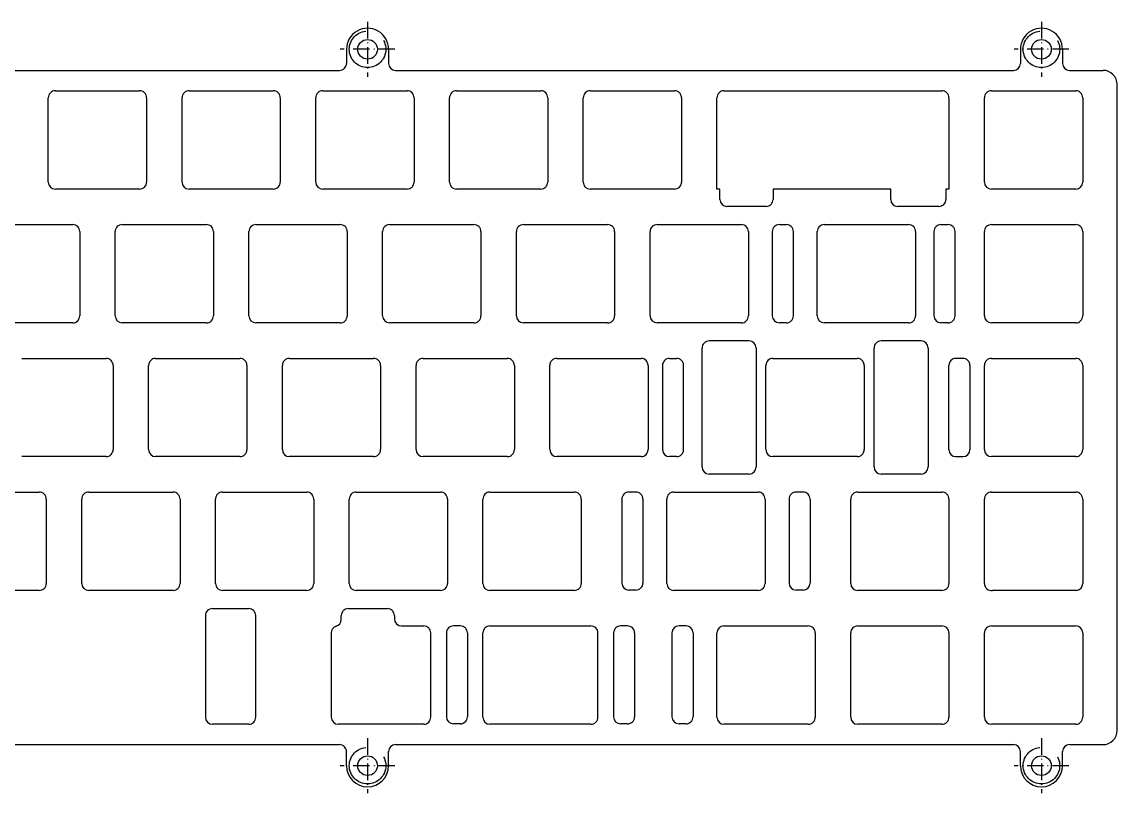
# Model space of a CAD drawing. Extents: x 440 to 1086, y 366 to 680.
# Drawn here: x 593.3 to 749.3, y 365.6 to 475.4 of the extents above; entities that cross this region are included whole.
import ezdxf

# ---------------------------------------------------------------- set-up
doc = ezdxf.new("R2010")
doc.units = 0
doc.linetypes.add('DASHDOT', pattern=[18.5, 12, -3, 0.5, -3])
doc.linetypes.add('DASHED', pattern=[15, 12, -3])
doc.layers.get('0').update_dxf_attribs({"linetype": 'CONTINUOUS'})

msp = doc.modelspace()

# ---------------------------------------------------------------- linework, layer by layer
at = {"color": 1, "linetype": 'DASHDOT', "ltscale": 0.195}
for p, q in [((642.5, 475.400421), (642.5, 467.600403)), ((738.5, 475.400421), (738.5, 467.600403)), ((646.400024, 471.500427), (638.600037, 471.500427)), ((642.5, 373.399597), (642.5, 365.599579)), ((738.5, 373.399597), (738.5, 365.599579)), ((646.400024, 369.499573), (638.600037, 369.499573))]:
    msp.add_line(p, q, dxfattribs=at)
at = {"color": 7, "ltscale": 0.05}
for p, q in [((639.5, 471.500427), (639.5, 469.500427)), ((645.5, 471.500427), (645.5, 469.500427)), ((735.5, 471.500427), (735.5, 469.500427)), ((741.5, 471.500427), (741.5, 469.500427)), ((639.5, 369.499573), (639.5, 371.499573)), ((645.5, 369.499573), (645.5, 371.499573)), ((735.5, 369.499573), (735.5, 371.499573)), ((741.5, 369.499573), (741.5, 371.499573))]:
    msp.add_line(p, q, dxfattribs=at)
at = {"color": 1, "linetype": 'DASHDOT', "ltscale": 0.195001}
for p, q in [((742.400024, 471.500427), (734.599976, 471.500427)), ((742.400024, 369.499573), (734.599976, 369.499573))]:
    msp.add_line(p, q, dxfattribs=at)
at = {"color": 7}
for p, q in [((550.5, 468.500427), (638.5, 468.500427)), ((646.5, 468.500427), (734.5, 468.500427)), ((749.275391, 374.499573), (749.275391, 466.500427)), ((693.274414, 465.600403), (724.325439, 465.600403)), ((550.5, 372.499573), (638.5, 372.499573)), ((646.5, 372.499573), (734.5, 372.499573))]:
    msp.add_line(p, q, dxfattribs=at)
at = {"color": 7, "ltscale": 0.119385}
for p, q in [((742.5, 468.500427), (747.275391, 468.500427)), ((742.5, 372.499573), (747.275391, 372.499573))]:
    msp.add_line(p, q, dxfattribs=at)
at = {"color": 7, "ltscale": 0.300021}
for p, q in [((598.024658, 465.600403), (610.025513, 465.600403)), ((617.074646, 465.600403), (629.0755, 465.600403)), ((636.124634, 465.600403), (648.125488, 465.600403)), ((655.174622, 465.600403), (667.175476, 465.600403)), ((674.224609, 465.600403), (686.225464, 465.600403)), ((610.025513, 451.599731), (598.024658, 451.599731)), ((629.0755, 451.599731), (617.074646, 451.599731)), ((648.125488, 451.599731), (636.124634, 451.599731)), ((667.175476, 451.599731), (655.174622, 451.599731)), ((686.225464, 451.599731), (674.224609, 451.599731)), ((596.73645, 407.450439), (596.73645, 395.449585)), ((601.787292, 395.449585), (601.787292, 407.450439)), ((615.786499, 407.450439), (615.786499, 395.449585)), ((620.83728, 395.449585), (620.83728, 407.450439)), ((634.836487, 407.450439), (634.836487, 395.449585)), ((639.887268, 395.449585), (639.887268, 407.450439)), ((653.886475, 407.450439), (653.886475, 395.449585)), ((658.937256, 395.449585), (658.937256, 407.450439)), ((672.936462, 407.450439), (672.936462, 395.449585)), ((685.131348, 395.449585), (685.131348, 407.450439)), ((699.131348, 407.450439), (699.131348, 395.449585)), ((711.324341, 395.449585), (711.324341, 407.450439)), ((725.325317, 407.450439), (725.325317, 395.449585)), ((730.37439, 395.449585), (730.37439, 407.450439)), ((744.375366, 407.450439), (744.375366, 395.449585))]:
    msp.add_line(p, q, dxfattribs=at)
at = {"color": 7, "ltscale": 0.300024}
for p, q in [((731.37439, 465.600403), (743.375366, 465.600403)), ((743.375366, 451.599731), (731.37439, 451.599731)), ((731.37439, 446.550415), (743.375366, 446.550415)), ((743.375366, 432.549683), (731.37439, 432.549683)), ((731.37439, 427.500427), (743.375366, 427.500427)), ((743.375366, 413.499695), (731.37439, 413.499695)), ((731.37439, 408.450439), (743.375366, 408.450439)), ((724.325317, 394.449585), (712.324341, 394.449585)), ((712.324341, 389.400391), (724.325317, 389.400391)), ((731.37439, 389.400391), (743.375366, 389.400391)), ((724.325317, 375.399597), (712.324341, 375.399597)), ((743.375366, 375.399597), (731.37439, 375.399597))]:
    msp.add_line(p, q, dxfattribs=at)
at = {"color": 7, "ltscale": 0.300017}
for p, q in [((597.024658, 452.599731), (597.024658, 464.600403)), ((611.025513, 464.600403), (611.025513, 452.599731)), ((616.074646, 452.599731), (616.074646, 464.600403)), ((630.0755, 464.600403), (630.0755, 452.599731)), ((635.124634, 452.599731), (635.124634, 464.600403)), ((649.125488, 464.600403), (649.125488, 452.599731)), ((654.174622, 452.599731), (654.174622, 464.600403)), ((668.175476, 464.600403), (668.175476, 452.599731)), ((673.224609, 452.599731), (673.224609, 464.600403)), ((687.225464, 464.600403), (687.225464, 452.599731)), ((730.37439, 452.599731), (730.37439, 464.600403)), ((744.375366, 464.600403), (744.375366, 452.599731)), ((588.499817, 446.550415), (600.500488, 446.550415)), ((607.549805, 446.550415), (619.550476, 446.550415)), ((626.599792, 446.550415), (638.600464, 446.550415)), ((645.64978, 446.550415), (657.650452, 446.550415)), ((683.749451, 446.549805), (695.750122, 446.549805)), ((600.500488, 432.549683), (588.499817, 432.549683)), ((619.550476, 432.549683), (607.549805, 432.549683)), ((638.600464, 432.549683), (626.599792, 432.549683)), ((657.650452, 432.549683), (645.64978, 432.549683)), ((695.750122, 432.549103), (683.749451, 432.549103))]:
    msp.add_line(p, q, dxfattribs=at)
at = {"color": 7, "ltscale": 0.325017}
for p, q in [((692.274414, 451.599731), (692.274414, 464.600403)), ((725.325439, 464.600403), (725.325439, 451.599731))]:
    msp.add_line(p, q, dxfattribs=at)
at = {"color": 7, "ltscale": 0.010651}
msp.add_line((692.700439, 451.599731), (692.274414, 451.599731), dxfattribs=at)
at = {"color": 7, "ltscale": 0.03674}
for p, q in [((692.700439, 450.130127), (692.700439, 451.599731)), ((700.275513, 451.599731), (700.275513, 450.130127)), ((717.02478, 450.130127), (717.02478, 451.599731)), ((724.899658, 451.599731), (724.899658, 450.130127))]:
    msp.add_line(p, q, dxfattribs=at)
at = {"color": 7, "ltscale": 0.418732}
msp.add_line((717.02478, 451.599731), (700.275513, 451.599731), dxfattribs=at)
at = {"color": 7, "ltscale": 0.010645}
msp.add_line((725.325439, 451.599731), (724.899658, 451.599731), dxfattribs=at)
at = {"color": 7, "ltscale": 0.139377}
for p, q in [((699.275513, 449.130127), (693.700439, 449.130127)), ((696.723755, 429.970032), (691.148682, 429.970032)), ((696.723755, 411.03009), (691.148682, 411.03009)), ((639.750366, 391.871887), (645.325439, 391.871887))]:
    msp.add_line(p, q, dxfattribs=at)
at = {"color": 7, "ltscale": 0.007501}
msp.add_line((718.324829, 449.130127), (718.02478, 449.130127), dxfattribs=at)
at = {"color": 7, "ltscale": 0.139371}
for p, q in [((723.899658, 449.130127), (718.324829, 449.130127)), ((721.3479, 429.970032), (715.773071, 429.970032)), ((721.3479, 411.03009), (715.773071, 411.03009))]:
    msp.add_line(p, q, dxfattribs=at)
at = {"color": 7, "ltscale": 0.300015}
for p, q in [((664.699829, 446.550415), (676.700439, 446.550415)), ((676.700439, 432.549683), (664.699829, 432.549683))]:
    msp.add_line(p, q, dxfattribs=at)
at = {"color": 7, "ltscale": 0.025}
for p, q in [((701.161865, 446.550415), (702.161865, 446.550415)), ((724.18689, 446.550415), (725.18689, 446.550415)), ((702.161865, 432.550415), (701.161865, 432.550415)), ((725.18689, 432.550415), (724.18689, 432.550415)), ((685.519165, 427.500061), (686.519165, 427.500061)), ((727.31665, 427.500061), (726.31665, 427.500061)), ((686.519165, 413.500061), (685.519165, 413.500061)), ((726.31665, 413.500061), (727.31665, 413.500061)), ((680.724854, 408.450012), (679.724854, 408.450012)), ((704.537231, 408.450012), (703.537231, 408.450012)), ((680.724854, 394.509491), (679.724854, 394.509491)), ((704.537231, 394.509491), (703.537231, 394.509491)), ((655.730347, 389.399994), (654.730347, 389.399994)), ((679.542725, 389.399994), (678.542725, 389.399994)), ((687.867859, 389.399994), (686.867859, 389.399994)), ((655.730347, 375.459473), (654.730347, 375.459473)), ((679.542725, 375.459473), (678.542725, 375.459473)), ((687.867859, 375.459473), (686.867859, 375.459473))]:
    msp.add_line(p, q, dxfattribs=at)
at = {"color": 7, "ltscale": 0.299976}
for p, q in [((707.562378, 446.550415), (719.561401, 446.550415)), ((719.561401, 432.549683), (707.562378, 432.549683))]:
    msp.add_line(p, q, dxfattribs=at)
at = {"color": 7, "ltscale": 0.300018}
for p, q in [((601.500488, 445.550415), (601.500488, 433.549683)), ((606.549805, 433.549683), (606.549805, 445.550415)), ((620.550476, 445.550415), (620.550476, 433.549683)), ((625.599792, 433.549683), (625.599792, 445.550415)), ((639.600464, 445.550415), (639.600464, 433.549683)), ((644.64978, 433.549683), (644.64978, 445.550415)), ((658.650452, 445.550415), (658.650452, 433.549683)), ((663.699829, 433.549683), (663.699829, 445.550415)), ((677.700439, 445.550415), (677.700439, 433.549683)), ((682.749451, 433.549103), (682.749451, 445.549805)), ((696.750122, 445.549805), (696.750122, 433.549103)), ((706.562378, 433.549683), (706.562378, 445.550415)), ((720.561401, 445.550415), (720.561401, 433.549683)), ((730.37439, 433.549683), (730.37439, 445.550415)), ((744.375366, 445.550415), (744.375366, 433.549683)), ((606.261475, 426.500427), (606.261475, 414.499695)), ((611.312256, 414.499695), (611.312256, 426.500427)), ((625.311523, 426.500427), (625.311523, 414.499695)), ((630.362305, 414.499695), (630.362305, 426.500427)), ((644.36145, 426.500427), (644.36145, 414.499695)), ((649.412292, 414.499695), (649.412292, 426.500427)), ((663.411499, 426.500427), (663.411499, 414.499695)), ((668.46228, 414.499695), (668.46228, 426.500427)), ((682.461487, 426.500427), (682.461487, 414.499695)), ((699.247925, 414.499695), (699.247925, 426.500427)), ((713.246887, 426.500427), (713.246887, 414.499695)), ((730.37439, 414.499695), (730.37439, 426.500427)), ((744.375366, 426.500427), (744.375366, 414.499695))]:
    msp.add_line(p, q, dxfattribs=at)
at = {"color": 7, "ltscale": 0.3}
for p, q in [((700.161865, 445.550415), (700.161865, 433.550415)), ((703.161865, 433.550415), (703.161865, 445.550415)), ((723.18689, 445.550415), (723.18689, 433.550415)), ((726.18689, 433.550415), (726.18689, 445.550415)), ((684.519165, 426.500061), (684.519165, 414.500061)), ((687.519165, 414.500061), (687.519165, 426.500061)), ((725.31665, 414.500061), (725.31665, 426.500061)), ((728.31665, 426.500061), (728.31665, 414.500061)), ((686.131348, 408.450439), (698.131348, 408.450439)), ((698.131348, 394.449585), (686.131348, 394.449585))]:
    msp.add_line(p, q, dxfattribs=at)
at = {"color": 7, "ltscale": 0.003101}
for p, q in [((696.847778, 429.970032), (696.723755, 429.970032)), ((696.847778, 411.03009), (696.723755, 411.03009))]:
    msp.add_line(p, q, dxfattribs=at)
at = {"color": 7, "ltscale": 0.003125}
for p, q in [((715.773071, 429.970032), (715.648071, 429.970032)), ((715.773071, 411.03009), (715.648071, 411.03009))]:
    msp.add_line(p, q, dxfattribs=at)
at = {"color": 7, "ltscale": 0.29998}
for p, q in [((593.262268, 427.500427), (605.261475, 427.500427)), ((650.412292, 427.500427), (662.411499, 427.500427)), ((669.46228, 427.500427), (681.461487, 427.500427)), ((605.261475, 413.499695), (593.262268, 413.499695)), ((662.411499, 413.499695), (650.412292, 413.499695)), ((681.461487, 413.499695), (669.46228, 413.499695)), ((602.787292, 408.450439), (614.786499, 408.450439)), ((621.83728, 408.450439), (633.836487, 408.450439)), ((640.887268, 408.450439), (652.886475, 408.450439)), ((659.937256, 408.450439), (671.936462, 408.450439)), ((614.786499, 394.449585), (602.787292, 394.449585)), ((633.836487, 394.449585), (621.83728, 394.449585)), ((652.886475, 394.449585), (640.887268, 394.449585)), ((671.936462, 394.449585), (659.937256, 394.449585))]:
    msp.add_line(p, q, dxfattribs=at)
at = {"color": 7, "ltscale": 0.299982}
for p, q in [((612.312256, 427.500427), (624.311523, 427.500427)), ((624.311523, 413.499695), (612.312256, 413.499695))]:
    msp.add_line(p, q, dxfattribs=at)
at = {"color": 7, "ltscale": 0.299979}
for p, q in [((631.362305, 427.500427), (643.36145, 427.500427)), ((643.36145, 413.499695), (631.362305, 413.499695)), ((583.737305, 408.450439), (595.73645, 408.450439)), ((595.73645, 394.449585), (583.737305, 394.449585))]:
    msp.add_line(p, q, dxfattribs=at)
at = {"color": 7, "ltscale": 0.423499}
for p, q in [((690.148682, 412.03009), (690.148682, 428.970032)), ((697.847778, 428.970032), (697.847778, 412.03009)), ((714.648071, 412.03009), (714.648071, 428.970032)), ((722.3479, 428.970032), (722.3479, 412.03009))]:
    msp.add_line(p, q, dxfattribs=at)
at = {"color": 7, "ltscale": 0.299974}
for p, q in [((700.247925, 427.500427), (712.246887, 427.500427)), ((712.246887, 413.499695), (700.247925, 413.499695))]:
    msp.add_line(p, q, dxfattribs=at)
at = {"color": 7, "ltscale": 0.298513}
for p, q in [((678.724854, 407.450012), (678.724854, 395.509491)), ((681.724854, 407.450012), (681.724854, 395.509491)), ((702.537231, 407.450012), (702.537231, 395.509491)), ((705.537231, 407.450012), (705.537231, 395.509491)), ((653.730347, 388.399994), (653.730347, 376.459473)), ((656.730347, 388.399994), (656.730347, 376.459473)), ((677.542725, 388.399994), (677.542725, 376.459473)), ((680.542725, 388.399994), (680.542725, 376.459473)), ((685.867859, 388.399994), (685.867859, 376.459473)), ((688.867859, 388.399994), (688.867859, 376.459473))]:
    msp.add_line(p, q, dxfattribs=at)
at = {"color": 7, "ltscale": 0.299121}
msp.add_line((712.324341, 408.450439), (724.289185, 408.450439), dxfattribs=at)
at = {"color": 7, "ltscale": 0.300026}
msp.add_line((743.525391, 394.449585), (731.524353, 394.449585), dxfattribs=at)
at = {"color": 7, "ltscale": 0.129276}
for p, q in [((620.403625, 391.871887), (625.574646, 391.871887)), ((625.574646, 375.399597), (620.403625, 375.399597))]:
    msp.add_line(p, q, dxfattribs=at)
at = {"color": 7, "ltscale": 0.361807}
for p, q in [((619.403625, 390.871887), (619.403625, 376.399597)), ((626.574646, 376.399597), (626.574646, 390.871887))]:
    msp.add_line(p, q, dxfattribs=at)
at = {"color": 7, "ltscale": 0.013969}
msp.add_line((638.750366, 390.31311), (638.750366, 390.871887), dxfattribs=at)
at = {"color": 7, "ltscale": 0.011787}
msp.add_line((646.325439, 390.871887), (646.325439, 390.400391), dxfattribs=at)
at = {"color": 7, "ltscale": 0.07951}
msp.add_line((647.325439, 389.400391), (650.505859, 389.400391), dxfattribs=at)
at = {"color": 7, "ltscale": 0.359525}
for p, q in [((659.937378, 389.400391), (674.318359, 389.400391)), ((674.318359, 375.399597), (659.937378, 375.399597))]:
    msp.add_line(p, q, dxfattribs=at)
at = {"color": 7, "ltscale": 0.300027}
for p, q in [((693.274292, 389.400391), (705.275391, 389.400391)), ((705.275391, 375.399597), (693.274292, 375.399597))]:
    msp.add_line(p, q, dxfattribs=at)
at = {"color": 7, "ltscale": 0.30002}
for p, q in [((637.3349, 388.400391), (637.3349, 376.399597)), ((651.505859, 376.399597), (651.505859, 388.400391)), ((658.937378, 376.399597), (658.937378, 388.400391)), ((675.318359, 376.399597), (675.318359, 388.400391)), ((692.274292, 376.399597), (692.274292, 388.400391)), ((706.275391, 388.400391), (706.275391, 376.399597)), ((711.324341, 376.399597), (711.324341, 388.400391)), ((725.325317, 388.400391), (725.325317, 376.399597)), ((730.37439, 376.399597), (730.37439, 388.400391)), ((744.375366, 388.400391), (744.375366, 376.399597))]:
    msp.add_line(p, q, dxfattribs=at)
at = {"color": 7, "ltscale": 0.304274}
msp.add_line((650.505859, 375.399597), (638.3349, 375.399597), dxfattribs=at)
at = {"color": 2, "linetype": 'DASHED'}
for centre in [(642.5, 471.500427), (738.5, 471.500427), (642.5, 369.499573), (738.5, 369.499573)]:
    msp.add_circle(centre, 2.6, dxfattribs=at)
at = {"color": 7}
for centre in [(642.5, 471.500427), (738.5, 471.500427), (642.5, 369.499573), (738.5, 369.499573)]:
    msp.add_circle(centre, 1.4, dxfattribs=at)
for centre, radius, start, end in [((642.5, 471.500427), 3, 0, 180.000005), ((738.5, 471.500427), 3, 0, 180.000005), ((638.5, 469.500427), 1, 269.999997, 360), ((646.5, 469.500427), 1, 180.000005, 269.999997), ((734.5, 469.500427), 1, 269.999997, 360), ((742.5, 469.500427), 1, 180.000005, 269.999997), ((747.275391, 466.500427), 2, 0, 90.000003), ((598.024658, 464.600403), 1, 90.000003, 180.000005), ((610.025513, 464.600403), 1, 0, 90.000003), ((617.074646, 464.600403), 1, 90.000003, 180.000005), ((629.0755, 464.600403), 1, 0, 90.000003), ((636.124634, 464.600403), 1, 90.000003, 180.000005), ((648.125488, 464.600403), 1, 0, 90.000003), ((655.174622, 464.600403), 1, 90.000003, 180.000005), ((667.175476, 464.600403), 1, 0, 90.000003), ((674.224609, 464.600403), 1, 90.000003, 180.000005), ((686.225464, 464.600403), 1, 0, 90.000003), ((693.274414, 464.600403), 1, 90.000003, 180.000005), ((724.325439, 464.600403), 1, 0, 90.000003), ((731.37439, 464.600403), 1, 90.000003, 180.000005), ((743.375366, 464.600403), 1, 0, 90.000003), ((598.024658, 452.599731), 1, 180.000005, 269.999997), ((610.025513, 452.599731), 1, 269.999997, 360), ((617.074646, 452.599731), 1, 180.000005, 269.999997), ((629.0755, 452.599731), 1, 269.999997, 360), ((636.124634, 452.599731), 1, 180.000005, 269.999997), ((648.125488, 452.599731), 1, 269.999997, 360), ((655.174622, 452.599731), 1, 180.000005, 269.999997), ((667.175476, 452.599731), 1, 269.999997, 360), ((674.224609, 452.599731), 1, 180.000005, 269.999997), ((686.225464, 452.599731), 1, 269.999997, 360), ((731.37439, 452.599731), 1, 180.000005, 269.999997), ((743.375366, 452.599731), 1, 269.999997, 360), ((693.700439, 450.130127), 1, 180.000005, 269.999997), ((699.275513, 450.130127), 1, 269.999997, 360), ((718.02478, 450.130127), 1, 180.000005, 269.999997), ((723.899658, 450.130127), 1, 269.999997, 360), ((600.500488, 445.550415), 1, 0, 90.000003), ((607.549805, 445.550415), 1, 90.000003, 180.000005), ((619.550476, 445.550415), 1, 0, 90.000003), ((626.599792, 445.550415), 1, 90.000003, 180.000005), ((638.600464, 445.550415), 1, 0, 90.000003), ((645.64978, 445.550415), 1, 90.000003, 180.000005), ((657.650452, 445.550415), 1, 0, 90.000003), ((664.699829, 445.550415), 1, 90.000003, 180.000005), ((676.700439, 445.550415), 1, 0, 90.000003), ((683.749451, 445.549805), 1, 90.000003, 180.000005), ((695.750122, 445.549805), 1, 0, 90.000003), ((701.161865, 445.550415), 1, 90.000003, 180.000009), ((702.161865, 445.550415), 1, 0, 90.000003), ((707.562378, 445.550415), 1, 90.000003, 180.000005), ((719.561401, 445.550415), 1, 0, 90.000003), ((724.18689, 445.550415), 1, 90.000003, 180.000009), ((725.18689, 445.550415), 1, 0, 90.000003), ((731.37439, 445.550415), 1, 90.000003, 180.000005), ((743.375366, 445.550415), 1, 0, 90.000003), ((600.500488, 433.549683), 1, 269.999997, 360), ((607.549805, 433.549683), 1, 180.000005, 269.999997), ((619.550476, 433.549683), 1, 269.999997, 360), ((626.599792, 433.549683), 1, 180.000005, 269.999997), ((638.600464, 433.549683), 1, 269.999997, 360), ((645.64978, 433.549683), 1, 180.000005, 269.999997), ((657.650452, 433.549683), 1, 269.999997, 360), ((664.699829, 433.549683), 1, 180.000005, 269.999997), ((676.700439, 433.549683), 1, 269.999997, 360), ((683.749451, 433.549103), 1, 180.000005, 269.999997), ((695.750122, 433.549103), 1, 269.999997, 360), ((701.161865, 433.550415), 1, 180.000009, 269.999997), ((702.161865, 433.550415), 1, 269.999997, 360), ((707.562378, 433.549683), 1, 180.000005, 269.999997), ((719.561401, 433.549683), 1, 269.999997, 360), ((724.18689, 433.550415), 1, 180.000009, 269.999997), ((725.18689, 433.550415), 1, 269.999997, 360), ((731.37439, 433.549683), 1, 180.000005, 269.999997), ((743.375366, 433.549683), 1, 269.999997, 360), ((691.148682, 428.970032), 1, 90.000003, 180.000005), ((696.847778, 428.970032), 1, 0, 90.000003), ((715.648071, 428.970032), 1, 90.000003, 180.000005), ((721.3479, 428.970032), 1, 0, 90.000003), ((605.261475, 426.500427), 1, 0, 90.000003), ((612.312256, 426.500427), 1, 90.000003, 180.000005), ((624.311523, 426.500427), 1, 0, 90.000003), ((631.362305, 426.500427), 1, 90.000003, 180.000005), ((643.36145, 426.500427), 1, 0, 90.000003), ((650.412292, 426.500427), 1, 90.000003, 180.000005), ((662.411499, 426.500427), 1, 0, 90.000003), ((669.46228, 426.500427), 1, 90.000003, 180.000005), ((681.461487, 426.500427), 1, 0, 90.000003), ((685.519165, 426.500061), 1, 90.000003, 180.000009), ((686.519165, 426.500061), 1, 0, 90.000003), ((700.247925, 426.500427), 1, 90.000003, 180.000005), ((712.246887, 426.500427), 1, 0, 90.000003), ((726.31665, 426.500061), 1, 89.999996, 180.000005), ((727.31665, 426.500061), 1, 359.999995, 89.999996), ((731.37439, 426.500427), 1, 90.000003, 180.000005), ((743.375366, 426.500427), 1, 0, 90.000003), ((605.261475, 414.499695), 1, 269.999997, 360), ((612.312256, 414.499695), 1, 180.000005, 269.999997), ((624.311523, 414.499695), 1, 269.999997, 360), ((631.362305, 414.499695), 1, 180.000005, 269.999997), ((643.36145, 414.499695), 1, 269.999997, 360), ((650.412292, 414.499695), 1, 180.000005, 269.999997), ((662.411499, 414.499695), 1, 269.999997, 360), ((669.46228, 414.499695), 1, 180.000005, 269.999997), ((681.461487, 414.499695), 1, 269.999997, 360), ((685.519165, 414.500061), 1, 180.000009, 269.999997), ((686.519165, 414.500061), 1, 269.999997, 360), ((700.247925, 414.499695), 1, 180.000005, 269.999997), ((712.246887, 414.499695), 1, 269.999997, 360), ((726.31665, 414.500061), 1, 180.000005, 270.000004), ((727.31665, 414.500061), 1, 270.000004, 359.999995), ((731.37439, 414.499695), 1, 180.000005, 269.999997), ((743.375366, 414.499695), 1, 269.999997, 360), ((691.148682, 412.03009), 1, 180.000005, 269.999997), ((696.847778, 412.03009), 1, 269.999997, 360), ((715.648071, 412.03009), 1, 180.000005, 269.999997), ((721.3479, 412.03009), 1, 269.999997, 360), ((595.73645, 407.450439), 1, 0, 90.000003), ((602.787292, 407.450439), 1, 90.000003, 180.000005), ((614.786499, 407.450439), 1, 0, 90.000003), ((621.83728, 407.450439), 1, 90.000003, 180.000005), ((633.836487, 407.450439), 1, 0, 90.000003), ((640.887268, 407.450439), 1, 90.000003, 180.000005), ((652.886475, 407.450439), 1, 0, 90.000003), ((659.937256, 407.450439), 1, 90.000003, 180.000005), ((671.936462, 407.450439), 1, 0, 90.000003), ((679.724854, 407.450012), 1, 90.000003, 180.000009), ((680.724854, 407.450012), 1, 0, 90.000003), ((686.131348, 407.450439), 1, 90.000003, 180.000005), ((698.131348, 407.450439), 1, 0, 90.000003), ((703.537231, 407.450012), 1, 90.000003, 180.000009), ((704.537231, 407.450012), 1, 0, 90.000003), ((712.324341, 407.450439), 1, 90.000003, 180.000005), ((724.325317, 407.45108), 1, 359.962522, 92.072473), ((731.37439, 407.450439), 1, 90.000003, 180.000005), ((743.375366, 407.450439), 1, 0, 90.000003), ((595.73645, 395.449585), 1, 269.999997, 360), ((602.787292, 395.449585), 1, 180.000005, 269.999997), ((614.786499, 395.449585), 1, 269.999997, 360), ((621.83728, 395.449585), 1, 180.000005, 269.999997), ((633.836487, 395.449585), 1, 269.999997, 360), ((640.887268, 395.449585), 1, 180.000005, 269.999997), ((652.886475, 395.449585), 1, 269.999997, 360), ((659.937256, 395.449585), 1, 180.000005, 269.999997), ((671.936462, 395.449585), 1, 269.999997, 360), ((679.724854, 395.509491), 1, 180.000009, 269.999997), ((680.724854, 395.509491), 1, 269.999997, 360), ((686.131348, 395.449585), 1, 180.000005, 269.999997), ((698.131348, 395.449585), 1, 269.999997, 360), ((703.537231, 395.509491), 1, 180.000009, 269.999997), ((704.537231, 395.509491), 1, 269.999997, 360), ((712.324341, 395.449585), 1, 180.000005, 269.999997), ((724.325317, 395.449585), 1, 269.999997, 360), ((731.374268, 395.438293), 1, 179.351178, 278.630645), ((743.375488, 395.438293), 1, 278.623227, 0.647703), ((620.403625, 390.871887), 1, 90.000003, 180.000005), ((625.574646, 390.871887), 1, 0, 90.000003), ((639.750366, 390.871887), 1, 90.000003, 180.000005), ((645.325439, 390.871887), 1, 0, 90.000003), ((637.750366, 390.31311), 1, 286.99232, 360), ((647.325439, 390.400391), 1, 180.000005, 269.999997), ((638.3349, 388.400391), 1, 106.992318, 180.000005), ((650.505859, 388.400391), 1, 0, 90.000003), ((654.730347, 388.399994), 1, 90.000003, 180.000009), ((655.730347, 388.399994), 1, 0, 90.000003), ((659.937378, 388.400391), 1, 90.000003, 180.000005), ((674.318359, 388.400391), 1, 0, 90.000003), ((678.542725, 388.399994), 1, 90.000003, 180.000009), ((679.542725, 388.399994), 1, 0, 90.000003), ((686.867859, 388.399994), 1, 90.000003, 180.000009), ((687.867859, 388.399994), 1, 0, 90.000003), ((693.274292, 388.400391), 1, 90.000003, 180.000005), ((705.275391, 388.400391), 1, 0, 90.000003), ((712.324341, 388.400391), 1, 90.000003, 180.000005), ((724.325317, 388.400391), 1, 0, 90.000003), ((731.37439, 388.400391), 1, 90.000003, 180.000005), ((743.375366, 388.400391), 1, 0, 90.000003), ((620.403625, 376.399597), 1, 180.000005, 269.999997), ((625.574646, 376.399597), 1, 269.999997, 360), ((638.3349, 376.399597), 1, 180.000005, 269.999997), ((650.505859, 376.399597), 1, 269.999997, 360), ((654.730347, 376.459473), 1, 180.000009, 269.999997), ((655.730347, 376.459473), 1, 269.999997, 360), ((659.937378, 376.399597), 1, 180.000005, 269.999997), ((674.318359, 376.399597), 1, 269.999997, 360), ((678.542725, 376.459473), 1, 180.000009, 269.999997), ((679.542725, 376.459473), 1, 269.999997, 360), ((686.867859, 376.459473), 1, 180.000009, 269.999997), ((687.867859, 376.459473), 1, 269.999997, 360), ((693.274292, 376.399597), 1, 180.000005, 269.999997), ((705.275391, 376.399597), 1, 269.999997, 360), ((712.324341, 376.399597), 1, 180.000005, 269.999997), ((724.325317, 376.399597), 1, 269.999997, 360), ((731.37439, 376.399597), 1, 180.000005, 269.999997), ((743.375366, 376.399597), 1, 269.999997, 360), ((747.275391, 374.499573), 2, 269.999997, 360), ((638.5, 371.499573), 1, 0, 90.000003), ((646.5, 371.499573), 1, 90.000003, 179.999995), ((734.5, 371.499573), 1, 0, 90.000003), ((742.5, 371.499573), 1, 90.000003, 179.999995), ((642.5, 369.499573), 3, 180.000005, 360), ((738.5, 369.499573), 3, 180.000005, 360)]:
    msp.add_arc(centre, radius, start, end, dxfattribs=at)

doc.saveas('drawing.dxf')
